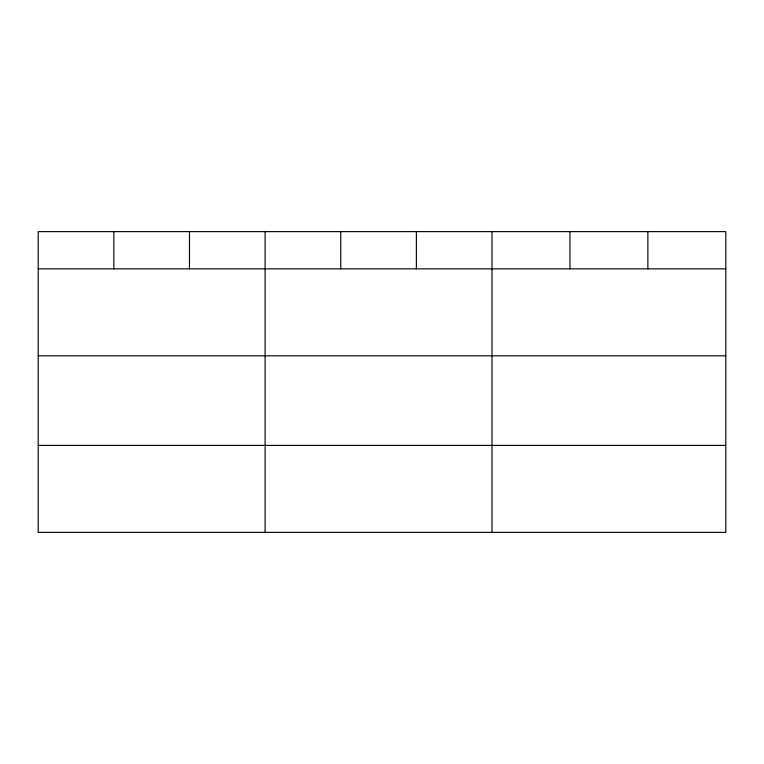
<?xml version="1.0" encoding="UTF-8"?>
<svg xmlns="http://www.w3.org/2000/svg" width="764" height="764" viewBox="0 0 764 764"><rect width="100%" height="100%" fill="white"/><g stroke="black" fill="none" stroke-linecap="round" stroke-linejoin="round"><path stroke-width="1.15" d="M725.8 268.852L725.8 532.374L38.2 532.374L38.2 231.626L725.8 231.626L725.8 268.852L38.2 268.852M38.2 355.814L725.8 355.814M38.2 445.412L725.8 445.412M647.872 231.626L647.872 268.852M569.944 231.626L569.944 268.852M492.016 231.626L492.016 532.374M416.38 231.626L416.38 268.852M340.744 231.626L340.744 268.852M265.108 231.626L265.108 532.374M189.472 231.626L189.472 268.852M113.836 231.626L113.836 268.852"/></g></svg>
